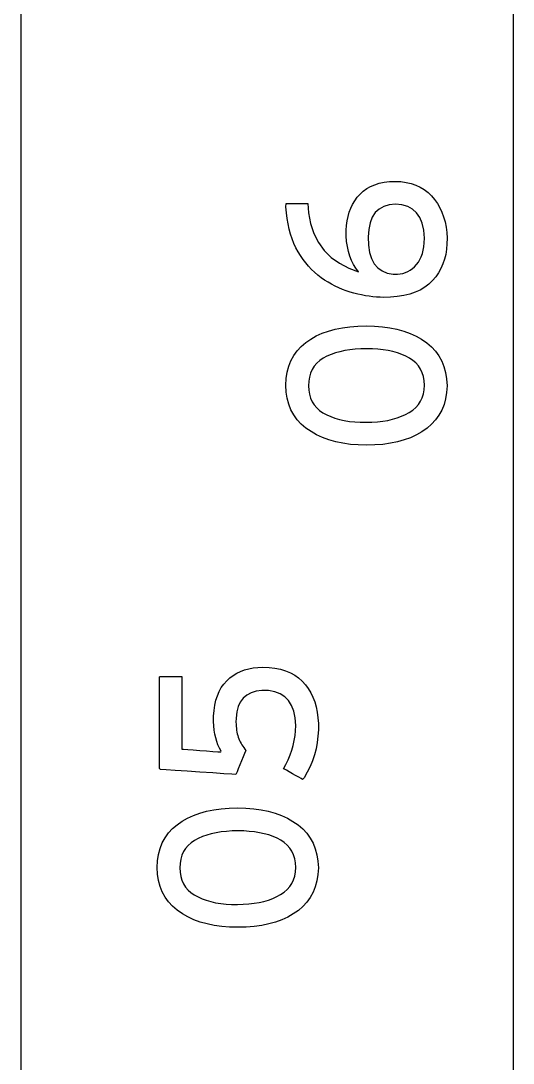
# Model space of a CAD drawing. Extents: x 1 to 47.7, y 0.2 to 35.
# Drawn here: x 35.922 to 36.228, y 4.157 to 4.806 of the extents above; entities that cross this region are included whole.
import ezdxf

# ---------------------------------------------------------------- set-up
doc = ezdxf.new("R2010")
doc.units = 0
doc.header["$MEASUREMENT"] = 0
doc.layers.add('6_1__EMPTY_IO_BOARD_POSITI', color=7, linetype='CONTINUOUS')
doc.layers.add('8_0_____DWG', color=7, linetype='CONTINUOUS')

msp = doc.modelspace()

# ---------------------------------------------------------------- linework, layer by layer
at = {"layer": '6_1__EMPTY_IO_BOARD_POSITI'}
msp.add_lwpolyline([(35.92218, 5.48171), (35.92218, 5.07481), (35.92218, 4.87494), (35.92218, 4.6791), (35.92218, 4.4885), (35.92218, 4.30437), (35.92218, 4.21512), (35.92218, 4.12794)], dxfattribs=at)
at = {"layer": '8_0_____DWG'}
msp.add_lwpolyline([(36.22843, 5.37917), (36.22843, 5.30409), (36.22843, 5.22974), (36.22843, 5.15615), (36.22843, 5.08332), (36.22843, 5.01126), (36.22843, 4.93999), (36.22843, 4.86952), (36.22843, 4.79986), (36.22843, 4.73102), (36.22843, 4.66302), (36.22843, 4.59586), (36.22843, 4.52956), (36.22843, 4.46413), (36.22843, 4.39958), (36.22843, 4.33592), (36.22843, 4.27317), (36.22843, 4.21134), (36.22843, 4.15044)], dxfattribs=at)
for points in [[(36.15493, 4.70565), (36.15848, 4.70545), (36.16183, 4.70499), (36.16497, 4.70427), (36.16791, 4.70328), (36.17065, 4.70202), (36.17318, 4.70049), (36.17551, 4.6987), (36.17764, 4.69665), (36.17957, 4.69434), (36.18131, 4.69185), (36.18283, 4.68922), (36.18413, 4.68643), (36.1852, 4.68349), (36.18606, 4.68039), (36.1867, 4.67714), (36.18711, 4.67374), (36.18731, 4.67019), (36.18728, 4.66668), (36.187, 4.66336), (36.18649, 4.66018), (36.18573, 4.65714), (36.18472, 4.65423), (36.18347, 4.65145), (36.18198, 4.64881), (36.18024, 4.6463), (36.17826, 4.64392), (36.17603, 4.64169), (36.1735, 4.63973), (36.17067, 4.63803), (36.16754, 4.6366), (36.16412, 4.63543), (36.16039, 4.63453), (36.15637, 4.6339), (36.15206, 4.63353), (36.14802, 4.63342), (36.14577, 4.63348), (36.14349, 4.63362), (36.1412, 4.63383), (36.13888, 4.63413), (36.13654, 4.6345), (36.13418, 4.63495), (36.13179, 4.63548), (36.12938, 4.63609), (36.12697, 4.63677), (36.12462, 4.63755), (36.12229, 4.63843), (36.12, 4.6394), (36.11773, 4.64046), (36.1155, 4.64162), (36.1133, 4.64288), (36.11112, 4.64423), (36.10898, 4.64568), (36.1069, 4.6473), (36.10491, 4.64904), (36.103, 4.65089), (36.10118, 4.65285), (36.09944, 4.65492), (36.09778, 4.65711), (36.09621, 4.6594), (36.09472, 4.6618), (36.09332, 4.66432), (36.09205, 4.66699), (36.09091, 4.66981), (36.08992, 4.67277), (36.08907, 4.67588), (36.08837, 4.67913), (36.0878, 4.68252), (36.08739, 4.68607), (36.08711, 4.68975), (36.08713, 4.6918), (36.08805, 4.6918), (36.0897, 4.6918), (36.09181, 4.6918), (36.09414, 4.6918), (36.09645, 4.6918), (36.09848, 4.6918), (36.09998, 4.6918), (36.10069, 4.6918), (36.10117, 4.68615), (36.10243, 4.67935), (36.10447, 4.67317), (36.10728, 4.66761), (36.11086, 4.66266), (36.11522, 4.65834), (36.12035, 4.65463), (36.12626, 4.65154), (36.13225, 4.64939), (36.13058, 4.65152), (36.12911, 4.65383), (36.12785, 4.65634), (36.12679, 4.65905), (36.12594, 4.66194), (36.1253, 4.66503), (36.12486, 4.66831), (36.12463, 4.67178), (36.12461, 4.67519), (36.12478, 4.67816), (36.12514, 4.68102), (36.1257, 4.68376), (36.12646, 4.68638), (36.1274, 4.68889), (36.12854, 4.69129), (36.12988, 4.69357), (36.13141, 4.69573), (36.13316, 4.69775), (36.13514, 4.69955), (36.13734, 4.70111), (36.13974, 4.70245), (36.14236, 4.70355), (36.14518, 4.70442), (36.14822, 4.70506), (36.15147, 4.70547)], [(36.15521, 4.69141), (36.1513, 4.69104), (36.14791, 4.69004), (36.14503, 4.68843), (36.14266, 4.68619), (36.1408, 4.68334), (36.13945, 4.67986), (36.13862, 4.67577), (36.1383, 4.67105), (36.13846, 4.66597), (36.13912, 4.66147), (36.14029, 4.65761), (36.14197, 4.65439), (36.14416, 4.65181), (36.14686, 4.64986), (36.15006, 4.64856), (36.15378, 4.64789), (36.15647, 4.64783), (36.15819, 4.64801), (36.15983, 4.64835), (36.16141, 4.64886), (36.16292, 4.64953), (36.16436, 4.65037), (36.16574, 4.65137), (36.16704, 4.65254), (36.1683, 4.65387), (36.16945, 4.65535), (36.17045, 4.65698), (36.1713, 4.65875), (36.17199, 4.66067), (36.17253, 4.66274), (36.17291, 4.66495), (36.17314, 4.66731), (36.17319, 4.67037), (36.17277, 4.67527), (36.17182, 4.67953), (36.17035, 4.68313), (36.16836, 4.68609), (36.16585, 4.68839), (36.16282, 4.69005), (36.15927, 4.69105)], [(36.137, 4.61572), (36.14215, 4.61559), (36.14706, 4.6152), (36.15173, 4.61455), (36.15616, 4.61364), (36.16035, 4.61247), (36.1643, 4.61104), (36.16802, 4.60935), (36.1715, 4.6074), (36.17473, 4.60518), (36.17761, 4.60271), (36.18012, 4.59998), (36.18225, 4.59702), (36.18401, 4.5938), (36.1854, 4.59034), (36.18642, 4.58663), (36.18706, 4.58267), (36.18732, 4.57846), (36.18706, 4.5743), (36.18642, 4.57038), (36.18542, 4.56671), (36.18404, 4.56328), (36.1823, 4.56009), (36.18019, 4.55715), (36.1777, 4.55445), (36.17485, 4.552), (36.17167, 4.54979), (36.16824, 4.54784), (36.16457, 4.54615), (36.16065, 4.54472), (36.15647, 4.54354), (36.15205, 4.54263), (36.14737, 4.54198), (36.14245, 4.54159), (36.13727, 4.54146), (36.13211, 4.5416), (36.12719, 4.54199), (36.12251, 4.54265), (36.11807, 4.54358), (36.11387, 4.54477), (36.10991, 4.54622), (36.10619, 4.54793), (36.10271, 4.54991), (36.09947, 4.55215), (36.09658, 4.55463), (36.09408, 4.55735), (36.09195, 4.56031), (36.0902, 4.56352), (36.08884, 4.56696), (36.08785, 4.57064), (36.08725, 4.57456), (36.08702, 4.57872), (36.08727, 4.58292), (36.08789, 4.58688), (36.08888, 4.59058), (36.09023, 4.59403), (36.09196, 4.59723), (36.09406, 4.60018), (36.09653, 4.60287), (36.09937, 4.60532), (36.10255, 4.6075), (36.10599, 4.60943), (36.10968, 4.6111), (36.11361, 4.61251), (36.1178, 4.61367), (36.12222, 4.61457), (36.1269, 4.61521), (36.13183, 4.61559)], [(36.13727, 4.60148), (36.13366, 4.60141), (36.13019, 4.60119), (36.12688, 4.60083), (36.12372, 4.60032), (36.12071, 4.59966), (36.11785, 4.59886), (36.11515, 4.59791), (36.1126, 4.59682), (36.11023, 4.59556), (36.10812, 4.5941), (36.10629, 4.59244), (36.10474, 4.5906), (36.10346, 4.58856), (36.10246, 4.58632), (36.10174, 4.5839), (36.1013, 4.58128), (36.10113, 4.57846), (36.10129, 4.5757), (36.10173, 4.57312), (36.10245, 4.57072), (36.10343, 4.56852), (36.10469, 4.56651), (36.10622, 4.56469), (36.10803, 4.56306), (36.11011, 4.56162), (36.11244, 4.56035), (36.11493, 4.55923), (36.1176, 4.55827), (36.12042, 4.55745), (36.12341, 4.5568), (36.12657, 4.55629), (36.12988, 4.55594), (36.13336, 4.55575), (36.137, 4.5557), (36.1406, 4.55578), (36.14405, 4.55601), (36.14733, 4.55639), (36.15046, 4.55692), (36.15344, 4.55761), (36.15626, 4.55845), (36.15892, 4.55945), (36.16143, 4.56059), (36.16382, 4.56188), (36.16599, 4.56334), (36.16788, 4.56498), (36.16949, 4.5668), (36.17081, 4.56882), (36.17184, 4.57101), (36.17259, 4.5734), (36.17305, 4.57597), (36.17322, 4.57872), (36.17305, 4.58153), (36.17259, 4.58415), (36.17186, 4.58657), (36.17084, 4.58879), (36.16954, 4.59081), (36.16796, 4.59264), (36.16609, 4.59427), (36.16394, 4.59571), (36.16158, 4.59694), (36.1591, 4.598), (36.15647, 4.59893), (36.15367, 4.59971), (36.15071, 4.60035), (36.14759, 4.60084), (36.14431, 4.6012), (36.14087, 4.60141)], [(36.07271, 4.40328), (36.07661, 4.40312), (36.08027, 4.40269), (36.08369, 4.40201), (36.08687, 4.40106), (36.08982, 4.39986), (36.09253, 4.39839), (36.095, 4.39667), (36.09723, 4.39468), (36.09923, 4.39244), (36.101, 4.39001), (36.10255, 4.38741), (36.10388, 4.38464), (36.10499, 4.38169), (36.10588, 4.37858), (36.10656, 4.3753), (36.10701, 4.37184), (36.10724, 4.36822), (36.10725, 4.36434), (36.10701, 4.36036), (36.10653, 4.35646), (36.10579, 4.35262), (36.10481, 4.34885), (36.10358, 4.34516), (36.1021, 4.34153), (36.10037, 4.33797), (36.09839, 4.33448), (36.09747, 4.33345), (36.09653, 4.33398), (36.09501, 4.33485), (36.09312, 4.33592), (36.09108, 4.33708), (36.08909, 4.33821), (36.08738, 4.33918), (36.08616, 4.33988), (36.08563, 4.34018), (36.08705, 4.34279), (36.08848, 4.34573), (36.08971, 4.3487), (36.09076, 4.35168), (36.09162, 4.35469), (36.09229, 4.35771), (36.09278, 4.36075), (36.09307, 4.36381), (36.09316, 4.36711), (36.09279, 4.37182), (36.09193, 4.37596), (36.09056, 4.37953), (36.0887, 4.38252), (36.08633, 4.38494), (36.08347, 4.38679), (36.08011, 4.38806), (36.07624, 4.38876), (36.0721, 4.38885), (36.06851, 4.38836), (36.06537, 4.3874), (36.06269, 4.38597), (36.06046, 4.38406), (36.05868, 4.38167), (36.05735, 4.37881), (36.05647, 4.37548), (36.05605, 4.37167), (36.05601, 4.36908), (36.05605, 4.36779), (36.05613, 4.36653), (36.05625, 4.36531), (36.0564, 4.36413), (36.0566, 4.36299), (36.05683, 4.36188), (36.05711, 4.36081), (36.05742, 4.35978), (36.0578, 4.35879), (36.05823, 4.35782), (36.05869, 4.35688), (36.05918, 4.35595), (36.0597, 4.35504), (36.06026, 4.35415), (36.06085, 4.35328), (36.06147, 4.35242), (36.06212, 4.35159), (36.0619, 4.35105), (36.06131, 4.3496), (36.06047, 4.34752), (36.05947, 4.34507), (36.05843, 4.34252), (36.05745, 4.34012), (36.05665, 4.33816), (36.05614, 4.33689), (36.05591, 4.33657), (36.0535, 4.33673), (36.04842, 4.33708), (36.04151, 4.33754), (36.03362, 4.33808), (36.02559, 4.33862), (36.01826, 4.33912), (36.01248, 4.33951), (36.00908, 4.33974), (36.00853, 4.34021), (36.00853, 4.34396), (36.00853, 4.35074), (36.00853, 4.35951), (36.00853, 4.36926), (36.00853, 4.37894), (36.00853, 4.38755), (36.00853, 4.39404), (36.00853, 4.39739), (36.00876, 4.39764), (36.00984, 4.39764), (36.01159, 4.39764), (36.01376, 4.39764), (36.0161, 4.39764), (36.01838, 4.39764), (36.02035, 4.39764), (36.02176, 4.39764), (36.02236, 4.39764), (36.02237, 4.39634), (36.02237, 4.39225), (36.02237, 4.38616), (36.02237, 4.37886), (36.02237, 4.37116), (36.02237, 4.36387), (36.02237, 4.35777), (36.02237, 4.35369), (36.02238, 4.35239), (36.02345, 4.35231), (36.02596, 4.35212), (36.02947, 4.35186), (36.03354, 4.35156), (36.03773, 4.35124), (36.0416, 4.35095), (36.04472, 4.35072), (36.04665, 4.35058), (36.04669, 4.35114), (36.04568, 4.35301), (36.04479, 4.35501), (36.04403, 4.35713), (36.04339, 4.35938), (36.04287, 4.36175), (36.04248, 4.36424), (36.04221, 4.36686), (36.04206, 4.3696), (36.04208, 4.37289), (36.04235, 4.37638), (36.04282, 4.37966), (36.04352, 4.38272), (36.04443, 4.38557), (36.04555, 4.38821), (36.04689, 4.39063), (36.04845, 4.39284), (36.05022, 4.39484), (36.05219, 4.39661), (36.05428, 4.39817), (36.05652, 4.39952), (36.05888, 4.40067), (36.06138, 4.40161), (36.06401, 4.40234), (36.06678, 4.40286), (36.06968, 4.40318)], [(36.05695, 4.31573), (36.0621, 4.3156), (36.06701, 4.31521), (36.07168, 4.31456), (36.07611, 4.31365), (36.0803, 4.31248), (36.08425, 4.31104), (36.08797, 4.30935), (36.09145, 4.3074), (36.09468, 4.30518), (36.09756, 4.30271), (36.10007, 4.29999), (36.1022, 4.29702), (36.10396, 4.2938), (36.10535, 4.29034), (36.10636, 4.28663), (36.107, 4.28267), (36.10727, 4.27847), (36.10701, 4.27431), (36.10637, 4.27039), (36.10537, 4.26672), (36.10399, 4.26329), (36.10225, 4.2601), (36.10013, 4.25716), (36.09765, 4.25446), (36.0948, 4.252), (36.09162, 4.24979), (36.08819, 4.24784), (36.08452, 4.24615), (36.08059, 4.24472), (36.07642, 4.24355), (36.072, 4.24264), (36.06732, 4.24199), (36.0624, 4.2416), (36.05722, 4.24147), (36.05206, 4.2416), (36.04714, 4.242), (36.04246, 4.24266), (36.03802, 4.24358), (36.03382, 4.24477), (36.02986, 4.24622), (36.02614, 4.24794), (36.02266, 4.24992), (36.01942, 4.25215), (36.01653, 4.25464), (36.01403, 4.25736), (36.0119, 4.26032), (36.01015, 4.26352), (36.00879, 4.26696), (36.0078, 4.27065), (36.0072, 4.27457), (36.00697, 4.27873), (36.00722, 4.28293), (36.00784, 4.28688), (36.00883, 4.29058), (36.01018, 4.29403), (36.01191, 4.29723), (36.01401, 4.30018), (36.01648, 4.30288), (36.01932, 4.30532), (36.0225, 4.30751), (36.02594, 4.30944), (36.02963, 4.31111), (36.03356, 4.31252), (36.03774, 4.31367), (36.04217, 4.31457), (36.04685, 4.31521), (36.05178, 4.3156)], [(36.05722, 4.30149), (36.0536, 4.30141), (36.05014, 4.3012), (36.04683, 4.30083), (36.04367, 4.30032), (36.04066, 4.29967), (36.0378, 4.29887), (36.0351, 4.29792), (36.03255, 4.29683), (36.03017, 4.29557), (36.02807, 4.2941), (36.02624, 4.29245), (36.02468, 4.2906), (36.02341, 4.28856), (36.02241, 4.28633), (36.02169, 4.2839), (36.02124, 4.28128), (36.02108, 4.27847), (36.02124, 4.2757), (36.02168, 4.27312), (36.02239, 4.27073), (36.02338, 4.26853), (36.02464, 4.26652), (36.02617, 4.26469), (36.02798, 4.26306), (36.03005, 4.26162), (36.03238, 4.26036), (36.03488, 4.25924), (36.03755, 4.25827), (36.04037, 4.25746), (36.04336, 4.2568), (36.04651, 4.2563), (36.04983, 4.25595), (36.05331, 4.25575), (36.05695, 4.25571), (36.06055, 4.25579), (36.06399, 4.25601), (36.06728, 4.2564), (36.07041, 4.25693), (36.07339, 4.25762), (36.07621, 4.25846), (36.07887, 4.25945), (36.08138, 4.2606), (36.08377, 4.26189), (36.08594, 4.26334), (36.08783, 4.26498), (36.08944, 4.26681), (36.09076, 4.26882), (36.09179, 4.27102), (36.09254, 4.2734), (36.09299, 4.27597), (36.09317, 4.27873), (36.093, 4.28154), (36.09254, 4.28415), (36.09181, 4.28657), (36.09079, 4.28879), (36.08949, 4.29082), (36.08791, 4.29265), (36.08604, 4.29428), (36.08389, 4.29572), (36.08153, 4.29695), (36.07905, 4.29801), (36.07641, 4.29893), (36.07362, 4.29971), (36.07066, 4.30035), (36.06754, 4.30085), (36.06426, 4.3012), (36.06082, 4.30142)]]:
    msp.add_lwpolyline(points, close=True, dxfattribs=at)

doc.saveas('drawing.dxf')
